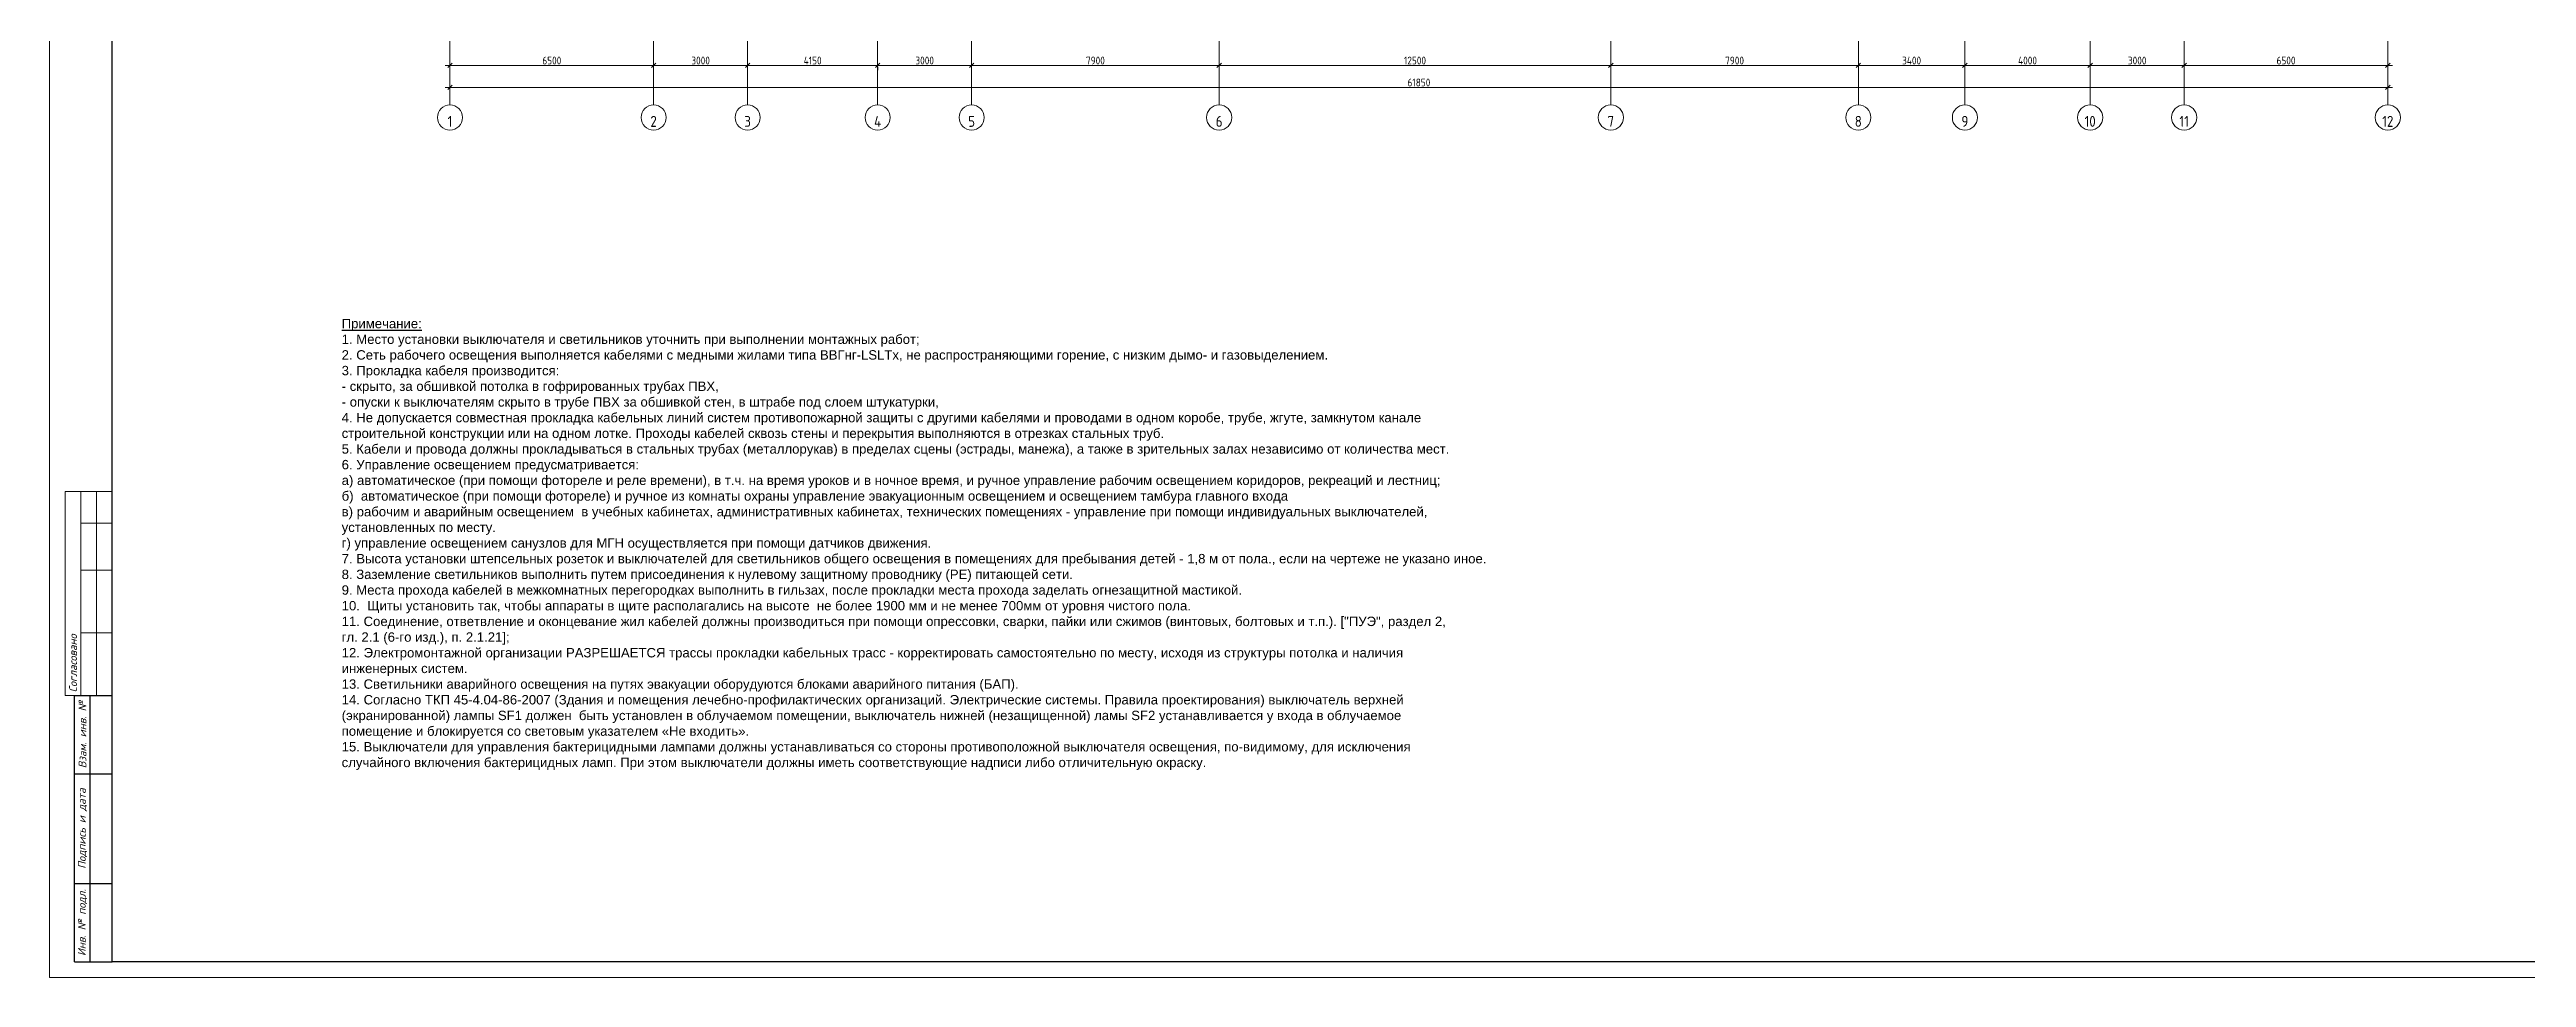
# Model space of a CAD drawing. Header units: millimetres. Extents: x -32 to 417638015, y -35 to 175284279.
# Drawn here: x 417112618 to 417191673, y 175200179 to 175229785 of the extents above; entities that cross this region are included whole.
import ezdxf
from ezdxf.enums import TextEntityAlignment as Align

# ---------------------------------------------------------------- set-up
doc = ezdxf.new("R2010")
doc.units = ezdxf.units.MM
doc.linetypes.add('ADSK_Линия сетки', pattern=[25, 20, -2.5, 0, -2.5])
doc.layers.add('RAMKA', color=7, linetype='Continuous')
for name, color, linetype, lineweight in [('Оси', 253, 'Continuous', 9), ('Размеры', 7, 'Continuous', 9), ('ШТРИХОВКА', 252, 'Continuous', 15), ('Электрика_специфик', 7, 'Continuous', 30)]:
    doc.layers.add(name, color=color, linetype=linetype, lineweight=lineweight)
doc.styles.add('GOST Common', font='GOST_Common.ttf', dxfattribs={"width": 0.9, "height": 350})
doc.styles.add('GOST Common_1', font='GOST_Common.ttf', dxfattribs={"width": 0.9, "height": 250})
doc.styles.add('RAMKA', font='isocpeur.ttf', dxfattribs={"oblique": 15, "height": 5})
doc.styles.get("Standard").update_dxf_attribs({"font": 'arial.ttf'})
doc.dimstyles.new('ADSK_Основной_2_5_мм', dxfattribs={"dimscale": 304.8, "dimtxt": 251.428749, "dimasz": 0.463911, "dimexe": 0.492126, "dimexo": 0.492126, "dimgap": 0.098425, "dimtad": 1, "dimrnd": 0.01, "dimdsep": 46, "dimtxsty": 'GOST Common_1', "dimblk1": 'OBLIQUE', "dimblk2": 'OBLIQUE', "dimsah": 1, "dimcen": 0.09, "dimdle": 0.492126, "dimazin": 2, "dimtfac": 1, "dimtdec": 4, "dimtix": 1, "dimtmove": 0, "dimatfit": 3, "dimfxl": 1, "dimtvp": 1, "dimtolj": 1, "dimtzin": 0, "dimlwd": 20, "dimlwe": 20, "dimarcsym": 2})

# ---------------------------------------------------------------- blocks, each defined once
blk = doc.blocks.new('_Oblique')
at = {"color": 0, "linetype": 'ByBlock', "lineweight": -2}
blk.add_line((-0.5, -0.5), (0.5, 0.5), dxfattribs=at)
blk = doc.blocks.new('*D191')
at = {"layer": 'Defpoints', "color": 0, "transparency": 16777216}
for p in [(-5993, -2162), (507, -2162), (507, -2262)]:
    blk.add_point(p, dxfattribs=at)
at = {"layer": 'Размеры', "color": 0, "lineweight": 20, "transparency": 16777216}
for p, q in [((-6143, -2262), (657, -2262)), ((-5993, -2312), (-5993, -2412)), ((507, -2312), (507, -2412))]:
    blk.add_line(p, q, dxfattribs=at)
at = {"layer": 'Размеры', "color": 0, "lineweight": 20, "transparency": 16777216, "xscale": 141.4, "yscale": 141.4, "zscale": 141.4, "rotation": 180}
blk.add_blockref('_Oblique', (-5993, -2262), dxfattribs=at)
at = {"layer": 'Размеры', "color": 0, "lineweight": 20, "transparency": 16777216, "xscale": 141.4, "yscale": 141.4, "zscale": 141.4}
blk.add_blockref('_Oblique', (507, -2262), dxfattribs=at)
at = {"layer": 'Размеры', "color": 0, "lineweight": 20, "transparency": 16777216, "insert": (-2743, -2107), "char_height": 250, "width": 756.84, "attachment_point": 5, "style": 'GOST Common_1'}
blk.add_mtext('\\A1;6500', dxfattribs=at)
blk = doc.blocks.new('*D192')
at = {"layer": 'Defpoints', "color": 0, "transparency": 16777216}
for p in [(507, -2162), (3507, -2162), (3507, -2262)]:
    blk.add_point(p, dxfattribs=at)
at = {"layer": 'Размеры', "color": 0, "lineweight": 20, "transparency": 16777216}
for p, q in [((357, -2262), (3657, -2262)), ((507, -2312), (507, -2412)), ((3507, -2312), (3507, -2412))]:
    blk.add_line(p, q, dxfattribs=at)
at = {"layer": 'Размеры', "color": 0, "lineweight": 20, "transparency": 16777216, "xscale": 141.4, "yscale": 141.4, "zscale": 141.4, "rotation": 180}
blk.add_blockref('_Oblique', (507, -2262), dxfattribs=at)
at = {"layer": 'Размеры', "color": 0, "lineweight": 20, "transparency": 16777216, "xscale": 141.4, "yscale": 141.4, "zscale": 141.4}
blk.add_blockref('_Oblique', (3507, -2262), dxfattribs=at)
at = {"layer": 'Размеры', "color": 0, "lineweight": 20, "transparency": 16777216, "insert": (2007, -2107), "char_height": 250, "width": 756.84, "attachment_point": 5, "style": 'GOST Common_1'}
blk.add_mtext('\\A1;3000', dxfattribs=at)
blk = doc.blocks.new('*D193')
at = {"layer": 'Defpoints', "color": 0, "transparency": 16777216}
for p in [(3507, -2162), (7657, -2162), (7657, -2262)]:
    blk.add_point(p, dxfattribs=at)
at = {"layer": 'Размеры', "color": 0, "lineweight": 20, "transparency": 16777216}
for p, q in [((3357, -2262), (7807, -2262)), ((3507, -2312), (3507, -2412)), ((7657, -2312), (7657, -2412))]:
    blk.add_line(p, q, dxfattribs=at)
at = {"layer": 'Размеры', "color": 0, "lineweight": 20, "transparency": 16777216, "xscale": 141.4, "yscale": 141.4, "zscale": 141.4, "rotation": 180}
blk.add_blockref('_Oblique', (3507, -2262), dxfattribs=at)
at = {"layer": 'Размеры', "color": 0, "lineweight": 20, "transparency": 16777216, "xscale": 141.4, "yscale": 141.4, "zscale": 141.4}
blk.add_blockref('_Oblique', (7657, -2262), dxfattribs=at)
at = {"layer": 'Размеры', "color": 0, "lineweight": 20, "transparency": 16777216, "insert": (5582, -2107), "char_height": 250, "width": 726.16, "attachment_point": 5, "style": 'GOST Common_1'}
blk.add_mtext('\\A1;4150', dxfattribs=at)
blk = doc.blocks.new('*D194')
at = {"layer": 'Defpoints', "color": 0, "transparency": 16777216}
for p in [(7657, -2162), (10657, -2162), (10657, -2262)]:
    blk.add_point(p, dxfattribs=at)
at = {"layer": 'Размеры', "color": 0, "lineweight": 20, "transparency": 16777216}
for p, q in [((7507, -2262), (10807, -2262)), ((7657, -2312), (7657, -2412)), ((10657, -2312), (10657, -2412))]:
    blk.add_line(p, q, dxfattribs=at)
at = {"layer": 'Размеры', "color": 0, "lineweight": 20, "transparency": 16777216, "xscale": 141.4, "yscale": 141.4, "zscale": 141.4, "rotation": 180}
blk.add_blockref('_Oblique', (7657, -2262), dxfattribs=at)
at = {"layer": 'Размеры', "color": 0, "lineweight": 20, "transparency": 16777216, "xscale": 141.4, "yscale": 141.4, "zscale": 141.4}
blk.add_blockref('_Oblique', (10657, -2262), dxfattribs=at)
at = {"layer": 'Размеры', "color": 0, "lineweight": 20, "transparency": 16777216, "insert": (9157, -2107), "char_height": 250, "width": 756.84, "attachment_point": 5, "style": 'GOST Common_1'}
blk.add_mtext('\\A1;3000', dxfattribs=at)
blk = doc.blocks.new('*D195')
at = {"layer": 'Defpoints', "color": 0, "transparency": 16777216}
for p in [(10657, -2162), (18557, -2162), (18557, -2262)]:
    blk.add_point(p, dxfattribs=at)
at = {"layer": 'Размеры', "color": 0, "lineweight": 20, "transparency": 16777216}
for p, q in [((10507, -2262), (18707, -2262)), ((10657, -2312), (10657, -2412)), ((18557, -2312), (18557, -2412))]:
    blk.add_line(p, q, dxfattribs=at)
at = {"layer": 'Размеры', "color": 0, "lineweight": 20, "transparency": 16777216, "xscale": 141.4, "yscale": 141.4, "zscale": 141.4, "rotation": 180}
blk.add_blockref('_Oblique', (10657, -2262), dxfattribs=at)
at = {"layer": 'Размеры', "color": 0, "lineweight": 20, "transparency": 16777216, "xscale": 141.4, "yscale": 141.4, "zscale": 141.4}
blk.add_blockref('_Oblique', (18557, -2262), dxfattribs=at)
at = {"layer": 'Размеры', "color": 0, "lineweight": 20, "transparency": 16777216, "insert": (14607, -2107), "char_height": 250, "width": 756.84, "attachment_point": 5, "style": 'GOST Common_1'}
blk.add_mtext('\\A1;7900', dxfattribs=at)
blk = doc.blocks.new('*D196')
at = {"layer": 'Defpoints', "color": 0, "transparency": 16777216}
for p in [(18557, -2162), (31057, -2162), (31057, -2262)]:
    blk.add_point(p, dxfattribs=at)
at = {"layer": 'Размеры', "color": 0, "lineweight": 20, "transparency": 16777216}
for p, q in [((18407, -2262), (31207, -2262)), ((18557, -2312), (18557, -2412)), ((31057, -2312), (31057, -2412))]:
    blk.add_line(p, q, dxfattribs=at)
at = {"layer": 'Размеры', "color": 0, "lineweight": 20, "transparency": 16777216, "xscale": 141.4, "yscale": 141.4, "zscale": 141.4, "rotation": 180}
blk.add_blockref('_Oblique', (18557, -2262), dxfattribs=at)
at = {"layer": 'Размеры', "color": 0, "lineweight": 20, "transparency": 16777216, "xscale": 141.4, "yscale": 141.4, "zscale": 141.4}
blk.add_blockref('_Oblique', (31057, -2262), dxfattribs=at)
at = {"layer": 'Размеры', "color": 0, "lineweight": 20, "transparency": 16777216, "insert": (24807, -2107), "char_height": 250, "width": 889.8, "attachment_point": 5, "style": 'GOST Common_1'}
blk.add_mtext('\\A1;12500', dxfattribs=at)
blk = doc.blocks.new('*D197')
at = {"layer": 'Defpoints', "color": 0, "transparency": 16777216}
for p in [(31057, -2162), (38957, -2162), (38957, -2262)]:
    blk.add_point(p, dxfattribs=at)
at = {"layer": 'Размеры', "color": 0, "lineweight": 20, "transparency": 16777216}
for p, q in [((30907, -2262), (39107, -2262)), ((31057, -2312), (31057, -2412)), ((38957, -2312), (38957, -2412))]:
    blk.add_line(p, q, dxfattribs=at)
at = {"layer": 'Размеры', "color": 0, "lineweight": 20, "transparency": 16777216, "xscale": 141.4, "yscale": 141.4, "zscale": 141.4, "rotation": 180}
blk.add_blockref('_Oblique', (31057, -2262), dxfattribs=at)
at = {"layer": 'Размеры', "color": 0, "lineweight": 20, "transparency": 16777216, "xscale": 141.4, "yscale": 141.4, "zscale": 141.4}
blk.add_blockref('_Oblique', (38957, -2262), dxfattribs=at)
at = {"layer": 'Размеры', "color": 0, "lineweight": 20, "transparency": 16777216, "insert": (35007, -2107), "char_height": 250, "width": 756.84, "attachment_point": 5, "style": 'GOST Common_1'}
blk.add_mtext('\\A1;7900', dxfattribs=at)
blk = doc.blocks.new('*D198')
at = {"layer": 'Defpoints', "color": 0, "transparency": 16777216}
for p in [(38957, -2162), (42357, -2162), (42357, -2262)]:
    blk.add_point(p, dxfattribs=at)
at = {"layer": 'Размеры', "color": 0, "lineweight": 20, "transparency": 16777216}
for p, q in [((38807, -2262), (42507, -2262)), ((38957, -2312), (38957, -2412)), ((42357, -2312), (42357, -2412))]:
    blk.add_line(p, q, dxfattribs=at)
at = {"layer": 'Размеры', "color": 0, "lineweight": 20, "transparency": 16777216, "xscale": 141.4, "yscale": 141.4, "zscale": 141.4, "rotation": 180}
blk.add_blockref('_Oblique', (38957, -2262), dxfattribs=at)
at = {"layer": 'Размеры', "color": 0, "lineweight": 20, "transparency": 16777216, "xscale": 141.4, "yscale": 141.4, "zscale": 141.4}
blk.add_blockref('_Oblique', (42357, -2262), dxfattribs=at)
at = {"layer": 'Размеры', "color": 0, "lineweight": 20, "transparency": 16777216, "insert": (40657, -2107), "char_height": 250, "width": 782.41, "attachment_point": 5, "style": 'GOST Common_1'}
blk.add_mtext('\\A1;3400', dxfattribs=at)
blk = doc.blocks.new('*D199')
at = {"layer": 'Defpoints', "color": 0, "transparency": 16777216}
for p in [(42357, -2162), (46357, -2162), (46357, -2262)]:
    blk.add_point(p, dxfattribs=at)
at = {"layer": 'Размеры', "color": 0, "lineweight": 20, "transparency": 16777216}
for p, q in [((42207, -2262), (46507, -2262)), ((42357, -2312), (42357, -2412)), ((46357, -2312), (46357, -2412))]:
    blk.add_line(p, q, dxfattribs=at)
at = {"layer": 'Размеры', "color": 0, "lineweight": 20, "transparency": 16777216, "xscale": 141.4, "yscale": 141.4, "zscale": 141.4, "rotation": 180}
blk.add_blockref('_Oblique', (42357, -2262), dxfattribs=at)
at = {"layer": 'Размеры', "color": 0, "lineweight": 20, "transparency": 16777216, "xscale": 141.4, "yscale": 141.4, "zscale": 141.4}
blk.add_blockref('_Oblique', (46357, -2262), dxfattribs=at)
at = {"layer": 'Размеры', "color": 0, "lineweight": 20, "transparency": 16777216, "insert": (44357, -2107), "char_height": 250, "width": 782.41, "attachment_point": 5, "style": 'GOST Common_1'}
blk.add_mtext('\\A1;4000', dxfattribs=at)
blk = doc.blocks.new('*D200')
at = {"layer": 'Defpoints', "color": 0, "transparency": 16777216}
for p in [(46357, -2162), (49357, -2162), (49357, -2262)]:
    blk.add_point(p, dxfattribs=at)
at = {"layer": 'Размеры', "color": 0, "lineweight": 20, "transparency": 16777216}
for p, q in [((46207, -2262), (49507, -2262)), ((46357, -2312), (46357, -2412)), ((49357, -2312), (49357, -2412))]:
    blk.add_line(p, q, dxfattribs=at)
at = {"layer": 'Размеры', "color": 0, "lineweight": 20, "transparency": 16777216, "xscale": 141.4, "yscale": 141.4, "zscale": 141.4, "rotation": 180}
blk.add_blockref('_Oblique', (46357, -2262), dxfattribs=at)
at = {"layer": 'Размеры', "color": 0, "lineweight": 20, "transparency": 16777216, "xscale": 141.4, "yscale": 141.4, "zscale": 141.4}
blk.add_blockref('_Oblique', (49357, -2262), dxfattribs=at)
at = {"layer": 'Размеры', "color": 0, "lineweight": 20, "transparency": 16777216, "insert": (47857, -2107), "char_height": 250, "width": 756.84, "attachment_point": 5, "style": 'GOST Common_1'}
blk.add_mtext('\\A1;3000', dxfattribs=at)
blk = doc.blocks.new('*D201')
at = {"layer": 'Defpoints', "color": 0, "transparency": 16777216}
for p in [(49357, -2162), (55857, -2162), (55857, -2262)]:
    blk.add_point(p, dxfattribs=at)
at = {"layer": 'Размеры', "color": 0, "lineweight": 20, "transparency": 16777216}
for p, q in [((49207, -2262), (56007, -2262)), ((49357, -2312), (49357, -2412)), ((55857, -2312), (55857, -2412))]:
    blk.add_line(p, q, dxfattribs=at)
at = {"layer": 'Размеры', "color": 0, "lineweight": 20, "transparency": 16777216, "xscale": 141.4, "yscale": 141.4, "zscale": 141.4, "rotation": 180}
blk.add_blockref('_Oblique', (49357, -2262), dxfattribs=at)
at = {"layer": 'Размеры', "color": 0, "lineweight": 20, "transparency": 16777216, "xscale": 141.4, "yscale": 141.4, "zscale": 141.4}
blk.add_blockref('_Oblique', (55857, -2262), dxfattribs=at)
at = {"layer": 'Размеры', "color": 0, "lineweight": 20, "transparency": 16777216, "insert": (52607, -2107), "char_height": 250, "width": 756.84, "attachment_point": 5, "style": 'GOST Common_1'}
blk.add_mtext('\\A1;6500', dxfattribs=at)
blk = doc.blocks.new('*D202')
at = {"layer": 'Defpoints', "color": 0, "transparency": 16777216}
for p in [(-5993, -2862), (55857, -2862), (55857, -2962)]:
    blk.add_point(p, dxfattribs=at)
at = {"layer": 'Размеры', "color": 0, "lineweight": 20, "transparency": 16777216}
for p, q in [((-6143, -2962), (56007, -2962)), ((-5993, -3012), (-5993, -3112)), ((55857, -3012), (55857, -3112))]:
    blk.add_line(p, q, dxfattribs=at)
at = {"layer": 'Размеры', "color": 0, "lineweight": 20, "transparency": 16777216, "xscale": 141.4, "yscale": 141.4, "zscale": 141.4, "rotation": 180}
blk.add_blockref('_Oblique', (-5993, -2962), dxfattribs=at)
at = {"layer": 'Размеры', "color": 0, "lineweight": 20, "transparency": 16777216, "xscale": 141.4, "yscale": 141.4, "zscale": 141.4}
blk.add_blockref('_Oblique', (55857, -2962), dxfattribs=at)
at = {"layer": 'Размеры', "color": 0, "lineweight": 20, "transparency": 16777216, "insert": (24932, -2807), "char_height": 250, "width": 889.8, "attachment_point": 5, "style": 'GOST Common_1'}
blk.add_mtext('\\A1;61850', dxfattribs=at)
blk = doc.blocks.new('*U1110')
at = {"lineweight": 20, "transparency": 33554687}
for p, q in [((5, 155), (20, 155)), ((5, 90), (5, 155)), ((10, 90), (10, 155)), ((15, 90), (15, 155)), ((10, 145), (20, 145)), ((10, 130), (20, 130)), ((10, 110), (20, 110)), ((5, 90), (8, 90))]:
    blk.add_line(p, q, dxfattribs=at)
at = {"lineweight": 30, "transparency": 33554687}
for p, q in [((8, 90), (20, 90)), ((8, 5), (8, 90)), ((13, 5), (13, 90)), ((8, 65), (20, 65)), ((8, 30), (20, 30)), ((8, 5), (20, 5))]:
    blk.add_line(p, q, dxfattribs=at)
at = {"lineweight": 5, "transparency": 33554687}
blk.add_lwpolyline([(0, 0), (0, 841), (1189, 841), (1189, 0)], close=True, dxfattribs=at)
at = {"lineweight": 30, "transparency": 33554687}
blk.add_lwpolyline([(20, 5), (20, 836), (1184, 836), (1184, 5)], close=True, dxfattribs=at)
at = {"transparency": 33554687, "char_height": 2.5, "rotation": 89.99998, "style": 'RAMKA'}
for s, insert, width, attachment_point in [('Согласовано', (7.5, 91), 40, 4), ('Взам. инв. №', (10.5, 77.5), 25, 5), ('Подпись и дата', (10.5, 47.5), 35, 5), ('Инв. № подл.', (10.5, 17.5), 25, 5)]:
    blk.add_mtext(s, dxfattribs=dict(at, insert=insert, width=width, attachment_point=attachment_point))
at = {"transparency": 33554687, "style": 'RAMKA', "oblique": 15, "width": 0.9}
for tag, height, p in [('СТРАНИЦА', 0.00025, (1184, 836)), ('ДАТА1', 2.5, (1059, 32.5)), ('ДАТА3', 2.5, (1059, 22.5)), ('ДАТА2', 2.5, (1059, 27.5)), ('СТАДИЯ', 2.5, (1141.5, 25)), ('ЛИСТ', 2.5, (1156.5, 25)), ('ЛИСТОВ', 2.5, (1174, 25)), ('ДАТА4', 2.5, (1059, 17.5)), ('ДАТА5', 2.5, (1059, 12.5)), ('ДАТА6', 2.5, (1059, 7.5))]:
    blk.add_attdef(tag, text='', height=height, dxfattribs=at).set_placement(p, align=Align.MIDDLE_CENTER)
at = {"transparency": 33554687, "style": 'RAMKA', "oblique": 15, "width": 0.9, "flags": 8}
blk.add_attdef('ШИФР', text='', height=5, dxfattribs=at).set_placement((1124, 55), align=Align.MIDDLE_CENTER)
at = {"transparency": 33554687, "style": 'RAMKA', "oblique": 15, "width": 0.9}
for tag, p in [('ДОЛЖНОСТЬ1', (1000, 32.5)), ('ФИО1', (1020, 32.5)), ('ДОЛЖНОСТЬ2', (1000, 27.5)), ('ДОЛЖНОСТЬ3', (1000, 22.5)), ('ФИО2', (1020, 27.5)), ('ФИО3', (1020, 22.5)), ('ДОЛЖНОСТЬ4', (1000, 17.5)), ('ФИО4', (1020, 17.5)), ('ДОЛЖНОСТЬ5', (1000, 12.5)), ('ДОЛЖНОСТЬ6', (1000, 7.5)), ('ФИО5', (1020, 12.5)), ('ФИО6', (1020, 7.5))]:
    blk.add_attdef(tag, text='', height=2.5, dxfattribs=at).set_placement(p, align=Align.MIDDLE_LEFT)
at = {"lineweight": 9, "transparency": 33554687, "oblique": 15, "width": 0.9, "flags": 26}
blk.add_attdef('ОБЪЕКТ', text='', height=2.5, dxfattribs=at).set_placement((1124, 42.5), align=Align.MIDDLE_CENTER)
at = {"lineweight": 5, "transparency": 33554687, "oblique": 15, "width": 0.9}
for tag, flags, p in [('КОМПАНИЯ', 150, (1159, 12.5)), ('НАИМЕНОВАНИЕ', 128, (1099, 12.5)), ('КОМПЛЕКТ', 170, (1099, 27.5))]:
    blk.add_attdef(tag, text='', height=2.5, dxfattribs=dict(at, flags=flags)).set_placement(p, align=Align.MIDDLE_CENTER)
at = {"transparency": 33554687, "style": 'RAMKA', "oblique": 15, "width": 0.9, "flags": 8}
blk.add_attdef('ФОРМАТЛИСТА', text='', height=2.5, dxfattribs=at).set_placement((1155, 2.5), align=Align.MIDDLE_LEFT)
blk = doc.blocks.new('План 3 этажа')
at = {"layer": 'Оси', "color": 8, "linetype": 'ADSK_Линия сетки'}
for p, q in [((-5993.092, -3523.688), (-5993.092, 44268.966)), ((506.908, -3523.688), (506.908, 43515.246)), ((3506.908, -3523.688), (3506.908, 43515.246)), ((49356.908, -3523.688), (49356.908, 43515.246)), ((55856.908, -3523.688), (55856.908, 43515.246)), ((46356.908, -3523.688), (46356.908, 42848.902)), ((7656.908, -3523.688), (7656.908, 21256.876)), ((10656.908, -3523.688), (10656.908, 21256.876)), ((38956.908, -3523.688), (38956.908, 20912.69)), ((42356.908, -3523.688), (42356.908, 21256.876)), ((18556.908, -3523.688), (18556.908, 13975.186)), ((31056.908, -3523.688), (31056.908, 13975.186))]:
    blk.add_line(p, q, dxfattribs=at)
at = {"layer": 'Оси', "color": 8, "lineweight": 20}
for centre, start, end in [((-5993.092, -3923.688), 360, 180), ((-5993.092, -3923.688), 180, 360), ((506.908, -3923.688), 360, 180), ((506.908, -3923.688), 180, 360), ((3506.908, -3923.688), 360, 180), ((3506.908, -3923.688), 180, 360), ((7656.908, -3923.688), 360, 180), ((7656.908, -3923.688), 180, 360), ((10656.908, -3923.688), 360, 180), ((10656.908, -3923.688), 180, 360), ((18556.908, -3923.688), 360, 180), ((18556.908, -3923.688), 180, 360), ((31056.908, -3923.688), 360, 180), ((31056.908, -3923.688), 180, 360), ((38956.908, -3923.688), 360, 180), ((38956.908, -3923.688), 180, 360), ((42356.908, -3923.688), 360, 180), ((42356.908, -3923.688), 180, 360), ((46356.908, -3923.688), 360, 180), ((46356.908, -3923.688), 180, 360), ((49356.908, -3923.688), 360, 180), ((49356.908, -3923.688), 180, 360), ((55856.908, -3923.688), 360, 180), ((55856.908, -3923.688), 180, 360)]:
    blk.add_arc(centre, 400, start, end, dxfattribs=at)
at = {"layer": 'Оси', "color": 8, "char_height": 350, "attachment_point": 5, "line_spacing_factor": 1.022766, "style": 'GOST Common'}
for s, insert, width in [('\\pxqc,t0.25714,0.51429,0.77143,1.02857,1.28571,1.54286,1.8,2.05714,2.31429,2.57143,2.82857,3.08571,3.34286,3.6,3.85714,4.11429,4.37143,4.62857,4.88571,5.14286,5.4,5.65714,5.91429,6.17143,6.42857,6.68571,6.94286,7.2,7.45714,7.71429,7.97143,8.22857;{1}', (-5993.923, -4046.592), 161.1), ('\\pxqc,t0.25714,0.51429,0.77143,1.02857,1.28571,1.54286,1.8,2.05714,2.31429,2.57143,2.82857,3.08571,3.34286,3.6,3.85714,4.11429,4.37143,4.62857,4.88571,5.14286,5.4,5.65714,5.91429,6.17143,6.42857,6.68571,6.94286,7.2,7.45714,7.71429,7.97143,8.22857;{2}', (506.077, -4046.592), 232.2), ('\\pxqc,t0.25714,0.51429,0.77143,1.02857,1.28571,1.54286,1.8,2.05714,2.31429,2.57143,2.82857,3.08571,3.34286,3.6,3.85714,4.11429,4.37143,4.62857,4.88571,5.14286,5.4,5.65714,5.91429,6.17143,6.42857,6.68571,6.94286,7.2,7.45714,7.71429,7.97143,8.22857;{3}', (3506.077, -4046.592), 225.9), ('\\pxqc,t0.25714,0.51429,0.77143,1.02857,1.28571,1.54286,1.8,2.05714,2.31429,2.57143,2.82857,3.08571,3.34286,3.6,3.85714,4.11429,4.37143,4.62857,4.88571,5.14286,5.4,5.65714,5.91429,6.17143,6.42857,6.68571,6.94286,7.2,7.45714,7.71429,7.97143,8.22857;{4}', (7656.527, -4046.592), 261.9), ('\\pxqc,t0.25714,0.51429,0.77143,1.02857,1.28571,1.54286,1.8,2.05714,2.31429,2.57143,2.82857,3.08571,3.34286,3.6,3.85714,4.11429,4.37143,4.62857,4.88571,5.14286,5.4,5.65714,5.91429,6.17143,6.42857,6.68571,6.94286,7.2,7.45714,7.71429,7.97143,8.22857;{5}', (10656.077, -4046.592), 232.2), ('\\pxqc,t0.25714,0.51429,0.77143,1.02857,1.28571,1.54286,1.8,2.05714,2.31429,2.57143,2.82857,3.08571,3.34286,3.6,3.85714,4.11429,4.37143,4.62857,4.88571,5.14286,5.4,5.65714,5.91429,6.17143,6.42857,6.68571,6.94286,7.2,7.45714,7.71429,7.97143,8.22857;{6}', (18556.077, -4046.592), 232.2), ('\\pxqc,t0.25714,0.51429,0.77143,1.02857,1.28571,1.54286,1.8,2.05714,2.31429,2.57143,2.82857,3.08571,3.34286,3.6,3.85714,4.11429,4.37143,4.62857,4.88571,5.14286,5.4,5.65714,5.91429,6.17143,6.42857,6.68571,6.94286,7.2,7.45714,7.71429,7.97143,8.22857;{7}', (31056.077, -4046.592), 232.2), ('\\pxqc,t0.25714,0.51429,0.77143,1.02857,1.28571,1.54286,1.8,2.05714,2.31429,2.57143,2.82857,3.08571,3.34286,3.6,3.85714,4.11429,4.37143,4.62857,4.88571,5.14286,5.4,5.65714,5.91429,6.17143,6.42857,6.68571,6.94286,7.2,7.45714,7.71429,7.97143,8.22857;{8}', (38956.077, -4046.592), 232.2), ('\\pxqc,t0.25714,0.51429,0.77143,1.02857,1.28571,1.54286,1.8,2.05714,2.31429,2.57143,2.82857,3.08571,3.34286,3.6,3.85714,4.11429,4.37143,4.62857,4.88571,5.14286,5.4,5.65714,5.91429,6.17143,6.42857,6.68571,6.94286,7.2,7.45714,7.71429,7.97143,8.22857;{9}', (42356.077, -4046.592), 232.2), ('\\pxqc,t0.25714,0.51429,0.77143,1.02857,1.28571,1.54286,1.8,2.05714,2.31429,2.57143,2.82857,3.08571,3.34286,3.6,3.85714,4.11429,4.37143,4.62857,4.88571,5.14286,5.4,5.65714,5.91429,6.17143,6.42857,6.68571,6.94286,7.2,7.45714,7.71429,7.97143,8.22857;{10}', (46356.077, -4046.592), 387), ('\\pxqc,t0.25714,0.51429,0.77143,1.02857,1.28571,1.54286,1.8,2.05714,2.31429,2.57143,2.82857,3.08571,3.34286,3.6,3.85714,4.11429,4.37143,4.62857,4.88571,5.14286,5.4,5.65714,5.91429,6.17143,6.42857,6.68571,6.94286,7.2,7.45714,7.71429,7.97143,8.22857;{11}', (49356.077, -4046.592), 315.9), ('\\pxqc,t0.25714,0.51429,0.77143,1.02857,1.28571,1.54286,1.8,2.05714,2.31429,2.57143,2.82857,3.08571,3.34286,3.6,3.85714,4.11429,4.37143,4.62857,4.88571,5.14286,5.4,5.65714,5.91429,6.17143,6.42857,6.68571,6.94286,7.2,7.45714,7.71429,7.97143,8.22857;{12}', (55856.077, -4046.592), 387)]:
    blk.add_mtext(s, dxfattribs=dict(at, insert=insert, width=width))
at = {"layer": 'Размеры', "color": 8, "lineweight": 20}
for base, p1, p2, override, picture, middle in [((506.908, -2261.837), (-5993.092, -2161.853), (506.908, -2161.853), {"dimpost": '<>', "dimfxl": 6500}, '*D191', (-2743.092, -2106.837)), ((3506.908, -2261.837), (506.908, -2161.853), (3506.908, -2161.853), {"dimpost": '<>', "dimfxl": 3000}, '*D192', (2006.908, -2106.837)), ((7656.908, -2261.837), (3506.908, -2161.853), (7656.908, -2161.853), {"dimpost": '<>', "dimfxl": 4150}, '*D193', (5581.908, -2106.837)), ((10656.908, -2261.837), (7656.908, -2161.853), (10656.908, -2161.853), {"dimpost": '<>', "dimfxl": 3000}, '*D194', (9156.908, -2106.837)), ((18556.908, -2261.837), (10656.908, -2161.853), (18556.908, -2161.853), {"dimpost": '<>', "dimfxl": 7900}, '*D195', (14606.908, -2106.837)), ((31056.908, -2261.837), (18556.908, -2161.853), (31056.908, -2161.853), {"dimpost": '<>', "dimfxl": 12500}, '*D196', (24806.908, -2106.837)), ((38956.908, -2261.837), (31056.908, -2161.853), (38956.908, -2161.853), {"dimpost": '<>', "dimfxl": 7900}, '*D197', (35006.908, -2106.837)), ((42356.908, -2261.837), (38956.908, -2161.853), (42356.908, -2161.853), {"dimpost": '<>', "dimfxl": 3400}, '*D198', (40656.908, -2106.837)), ((46356.908, -2261.837), (42356.908, -2161.853), (46356.908, -2161.853), {"dimpost": '<>', "dimfxl": 4000}, '*D199', (44356.908, -2106.837)), ((49356.908, -2261.837), (46356.908, -2161.853), (49356.908, -2161.853), {"dimpost": '<>', "dimfxl": 3000}, '*D200', (47856.908, -2106.837)), ((55856.908, -2261.837), (49356.908, -2161.853), (55856.908, -2161.853), {"dimpost": '<>', "dimfxl": 6500}, '*D201', (52606.908, -2106.837)), ((55856.908, -2961.837), (-5993.092, -2861.853), (55856.908, -2861.853), {"dimpost": '<>', "dimfxl": 61850}, '*D202', (24931.908, -2806.837))]:
    dim = blk.add_linear_dim(base=base, p1=p1, p2=p2, dimstyle='ADSK_Основной_2_5_мм', override=override, dxfattribs=at)
    dim.commit()
    dim.dimension.update_dxf_attribs({"geometry": picture, "text_midpoint": middle})

msp = doc.modelspace()

# ---------------------------------------------------------------- block references
at = {"layer": 'RAMKA', "transparency": 33554687, "xscale": 100, "yscale": 100, "zscale": 100}
msp.add_blockref('*U1110', (417112618, 175200179), dxfattribs=at)
at = {"layer": 'ШТРИХОВКА'}
msp.add_blockref('План 3 этажа', (417131392, 175231541), dxfattribs=at)

# ---------------------------------------------------------------- texts
at = {"layer": 'Электрика_специфик', "color": 7, "linetype": 'Continuous', "lineweight": 25, "transparency": 33554687, "insert": (417121942, 175213996), "char_height": 300, "width": 35406.96, "attachment_point": 4}
msp.add_mtext('{\\L\\C256;Примечание: \\P\\l1. }Место установки выключателя и светильников уточнить при выполнении монтажных работ;\\P{\\C256;2. Сеть рабочего освещения выполняется кабелями с медными жилами типа }ВВГнг-LSLTx, не распространяющими горение, с низким дымо- и газовыделением.\\P3. Прокладка кабеля производится:\\P- скрыто, за обшивкой потолка в гофрированных трубах ПВХ,\\P- опуски к выключателям скрыто в трубе ПВХ за обшивкой стен, в штрабе под слоем штукатурки,\\P4. {\\C256;Не допускается совместная прокладка кабельных линий систем противопожарной защиты с другими кабелями и проводами в одном коробе, трубе, жгуте, замкнутом канале строительной конструкции или на одном лотке. Проходы кабелей сквозь стены и перекрытия выполняются в отрезках стальных труб.}\\P5. {\\C256;Кабели и провода должны прокладываться в стальных трубах (металлорукав) в пределах сцены (эстрады, манежа), а также в зрительных залах независимо от количества мест.}\\P6. Управление освещением предусматривается:\\Pа) автоматическое (при помощи фотореле и реле времени), в т.ч. на время уроков и в ночное время, и ручное управление рабочим освещением коридоров, рекреаций и лестниц;\\Pб)  автоматическое (при помощи фотореле) и ручное из комнаты охраны управление эвакуационным освещением и освещением тамбура главного входа\\Pв) рабочим и аварийным освещением  в учебных кабинетах, административных кабинетах, технических помещениях - управление при помощи индивидуальных выключателей, установленных по месту.\\Pг) управление освещением санузлов для МГН осуществляется при помощи датчиков движения.\\P7. Высота установки штепсельных розеток и выключателей для светильников общего освещения в помещениях для пребывания детей - 1,8 м от пола., если на чертеже не указано иное.\\P8. Заземление светильников выполнить путем присоединения к нулевому защитному проводнику (РЕ) питающей сети.\\P9. {\\C256;Места прохода кабелей в межкомнатных перегородках выполнить в гильзах, после прокладки места прохода заделать огнезащитной мастикой.\\P10. } Щиты установить так, чтобы аппараты в щите располагались на высоте  не более 1900 мм и не менее 700мм от уровня чистого пола.\\P11. Соединение, ответвление и оконцевание жил кабелей должны производиться при помощи опрессовки, сварки, пайки или сжимов (винтовых, болтовых и т.п.). ["ПУЭ", раздел 2, гл. 2.1 (6-го изд.), п. 2.1.21];\\P12. Электромонтажной организации РАЗРЕШАЕТСЯ трассы прокладки кабельных трасс - корректировать самостоятельно по месту, исходя из структуры потолка и наличия инженерных систем.\\P13. Светильники аварийного освещения на путях эвакуации оборудуются блоками аварийного питания (БАП).\\P14.{\\C256; }Согласно ТКП 45-4.04-86-2007 (Здания и помещения лечебно-профилактических организаций. Электрические системы. Правила проектирования) выключатель верхней (экранированной) лампы SF1 должен  быть установлен в облучаемом помещении, выключатель нижней (незащищенной) ламы SF2 устанавливается у входа в облучаемое помещение и блокируется со световым указателем «Не входить».\\P15. Выключатели для управления бактерицидными лампами должны устанавливаться со стороны противоположной выключателя освещения, по-видимому, для исключения случайного включения бактерицидных ламп. При этом выключатели должны иметь соответствующие надписи либо отличительную окраску.', dxfattribs=at)

doc.saveas('drawing.dxf')
